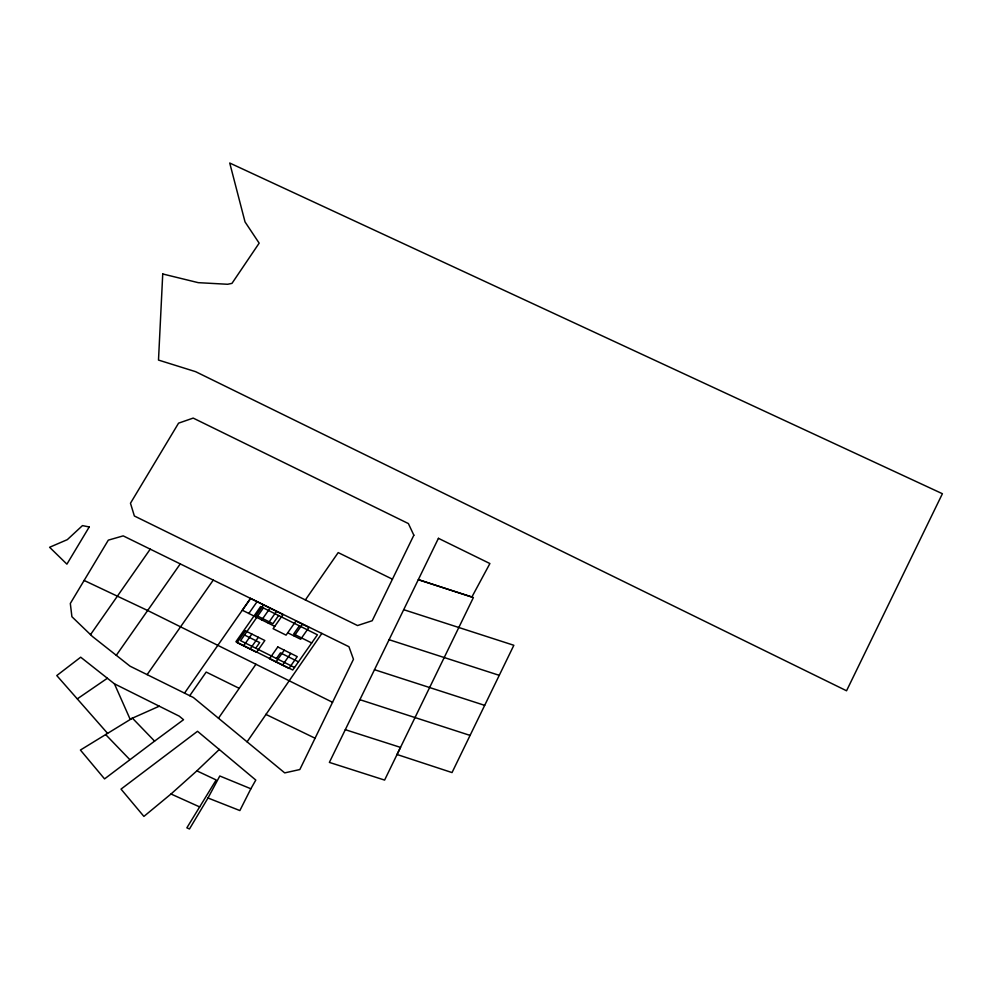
<?xml version="1.0" encoding="UTF-8"?>
<svg xmlns="http://www.w3.org/2000/svg" width="992" height="992" viewBox="0 0 992 992"><rect width="100%" height="100%" fill="white"/><g stroke="black" fill="none" stroke-linecap="round" stroke-linejoin="round"><path stroke-width="1.49" d="M359.898 699.682L329.381 762.402L384.611 780.084L473.395 597.531L418.326 579.65L359.898 699.682L470.072 735.407M250.864 788.764L239.866 810.563L207.998 798.002L189.472 828.977L186.856 827.836L216.169 779.948L196.862 770.858L171.008 793.997L143.902 816.416L121.024 789.111L197.52 731.29L255.8 780.072L250.864 788.764L219.802 775.992L207.998 798.002M247.082 741.842L321.879 633.404M305.375 599.937L338.198 552.594L392.435 579.192M213.255 580.097L147.126 674.634M218.476 718.22L255.936 664.256M150.238 549.146L90.508 634.644M180.259 563.89L116.287 655.328M184.524 693.123L193.353 697.488L284.704 772.892L299.832 769.544L353.462 659.283L348.948 646.722L123.194 535.878L108.314 540.144L70.32 603.471L71.908 616.726L92.467 636.517L130.039 666.178L184.524 693.123L250.542 598.399M189.732 695.702L206.187 672.068L239.208 688.349M263.376 607.947L240.572 640.658L294.5 667.467M248.831 613.465L257.114 601.66M255.316 616.689L263.587 604.884M243.586 645.866L251.869 634.062M261.801 619.913L270.072 608.108M250.071 649.09L258.342 637.286M268.274 623.125L276.557 611.332M255.725 648.198L259.681 642.568L244.503 635.016M278.64 615.536L272.924 623.683L257.684 616.106M276.47 658.514L280.426 652.872L298.456 661.838M299.386 625.84L293.657 634L311.699 642.965M275.999 661.974L284.27 650.182M294.202 636.021L302.486 624.216M282.484 665.198L290.755 653.393M219.381 749.394L196.862 770.858M154.578 741.123L104.557 778.894L80.414 750.051L132.42 718.158L154.578 741.123L183.532 719.708L179.242 716.162L114.427 683.823L80.699 657.2L56.78 675.564L107.57 733.348M77.364 698.827L107.372 678.255M159.29 706.192L130.113 719.188L114.427 683.823M345.303 729.678L400.52 747.398L397.036 754.503L452.03 772.57L513.844 645.284L403.694 609.683M389.087 639.704L499.249 675.329M374.492 669.699L484.666 705.349M171.008 793.997L199.665 806.93M84.134 580.456L147.709 610.526L332.543 702.299M265.794 714.339L315.059 738.222M274.759 626.349L242.346 610.241L250.629 598.449L283.03 614.556L273.11 628.692L286.08 635.14L296 620.992L308.958 627.44L300.688 639.245L287.73 632.797M105.611 734.526L129.741 759.537M162.738 273.978L158.497 360.071L195.635 371.678L846.548 690.779L942.4 493.718L229.735 163.023L245.024 221.898L259.16 243.152L231.967 283.377L227.627 284.27L198.239 282.658L162.738 273.978M438.427 538.321L418.326 579.65L471.87 597.023L489.899 563.543L438.427 538.321M413.85 535.209L372.211 620.732L357.529 625.543L134.366 515.989L130.473 503.242L178.56 423.162L193.192 418.091L408.382 523.565L413.85 535.209M89.23 526.963L66.91 564.15L49.6 547.274L67.332 539.636L82.472 525.599L89.23 526.963M260.611 606.571L235.922 641.75L292.739 669.997L317.415 634.806L260.611 606.571M245.384 630.838L237.113 642.642L256.556 652.302L264.827 640.51L245.384 630.838M277.797 646.958L269.514 658.75L288.957 668.422L297.24 656.617L277.797 646.958"/></g></svg>
